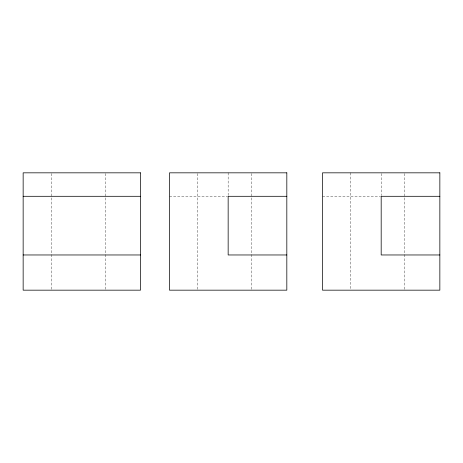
<?xml version="1.0" encoding="UTF-8"?>
<svg xmlns="http://www.w3.org/2000/svg" width="463" height="463" viewBox="0 0 463 463"><rect width="100%" height="100%" fill="white"/><g stroke="black" fill="none" stroke-linecap="round" stroke-linejoin="round"><path stroke-width="0.35" stroke-dasharray="2.31 1.74" d="M169.487 196.3L227.443 196.3M322.514 196.3L380.47 196.3M404.65 173.556L404.65 289.444M381.182 173.544L381.182 195.589M350.676 172.832L350.676 289.444M251.623 173.556L251.623 290.168M228.155 172.832L228.155 195.589M197.649 173.556L197.649 290.168M105.286 173.556L105.286 290.168M51.312 173.556L51.312 290.168"/><path stroke-width="0.69" d="M23.15 196.3L140.486 196.3M286.823 196.3L228.155 196.3L228.155 254.968L286.823 254.968M439.85 196.3L381.182 196.3L381.182 254.968L439.85 254.968M23.15 254.968L140.486 254.968M140.486 172.832L23.15 172.832L23.15 290.168L140.486 290.168L140.486 172.832M286.823 172.832L169.487 172.832L169.487 290.168L286.823 290.168L286.823 172.832M439.85 172.832L322.514 172.832L322.514 290.168L439.85 290.168L439.85 172.832"/></g></svg>
